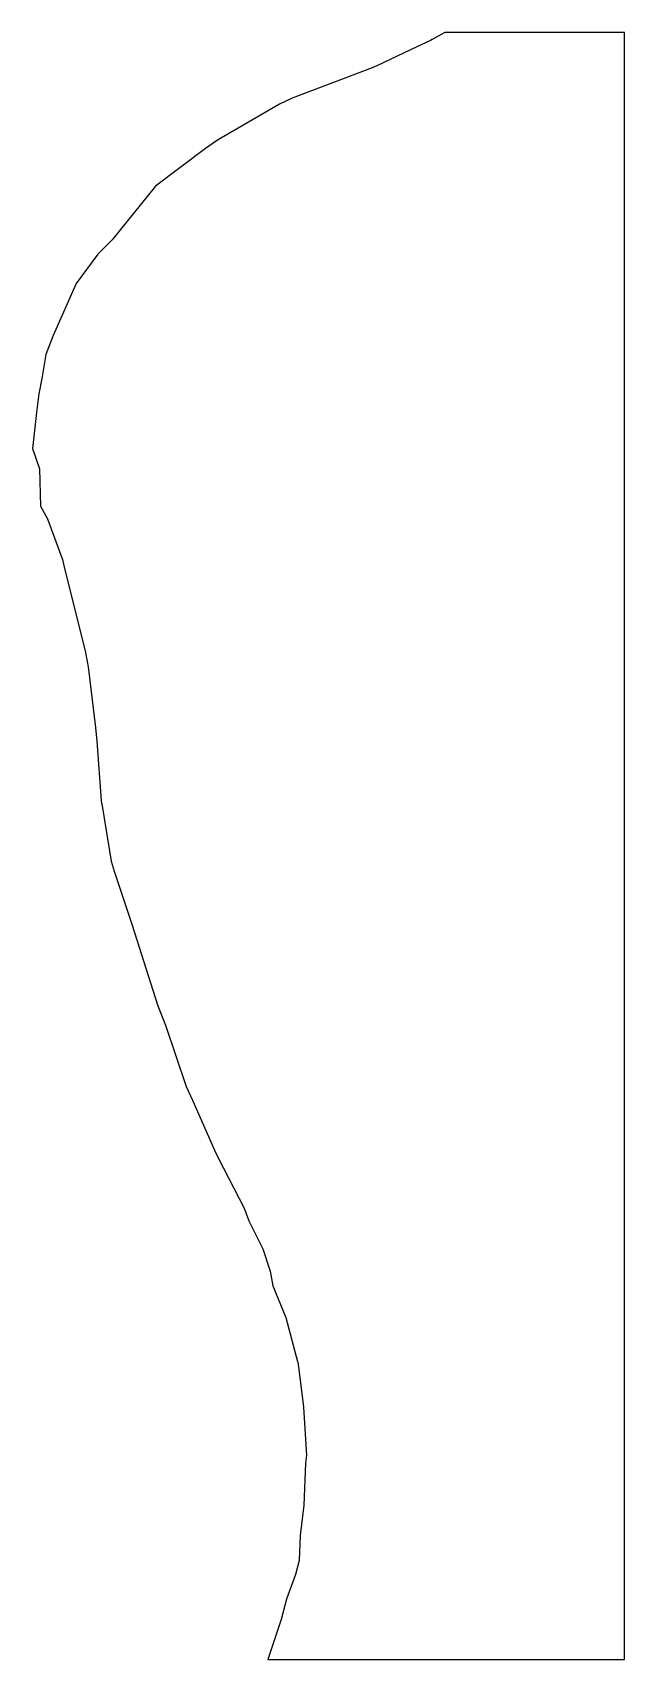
# Model space of a CAD drawing. Extents: x -140 to -20, y -101 to 230.
import ezdxf

# ---------------------------------------------------------------- set-up
doc = ezdxf.new("R2010")
doc.units = 0
doc.header["$MEASUREMENT"] = 0
doc.layers.add('VISIBLE', color=7, linetype='CONTINUOUS')

msp = doc.modelspace()

# ---------------------------------------------------------------- linework, layer by layer
at = {"layer": 'VISIBLE'}
for p, q in [((-56.51, 229.91), (-59.13, 228.48)), ((-20, 229.91), (-56.51, 229.91)), ((-20, -101.22), (-20, 229.91)), ((-62.24, 227), (-70.39, 223.12)), ((-59.43, 228.31), (-62.24, 227)), ((-59.13, 228.48), (-59.43, 228.31)), ((-71.33, 222.74), (-87.59, 216.53)), ((-70.39, 223.12), (-71.33, 222.74)), ((-90.16, 215.35), (-102.77, 208.01)), ((-87.59, 216.53), (-90.16, 215.35)), ((-105.19, 206.33), (-115.36, 198.67)), ((-102.77, 208.01), (-105.19, 206.33)), ((-115.36, 198.67), (-124.22, 187.71)), ((-124.22, 187.71), (-127.09, 184.83)), ((-127.09, 184.83), (-131.54, 178.83)), ((-131.54, 178.83), (-136.19, 168.28)), ((-136.19, 168.28), (-137.69, 164.37)), ((-137.69, 164.37), (-138.5, 159.47)), ((-138.5, 159.47), (-139.09, 156.4)), ((-139.09, 156.4), (-139.63, 152.55)), ((-139.63, 152.55), (-140.4, 145.23)), ((-140.4, 145.23), (-139, 141.11)), ((-139, 141.11), (-138.8, 133.51)), ((-138.8, 133.51), (-137.39, 130.92)), ((-137.39, 130.92), (-134.47, 123)), ((-134.47, 123), (-134.32, 122.65)), ((-134.32, 122.65), (-133.91, 120.83)), ((-133.91, 120.83), (-129.71, 104.06)), ((-129.71, 104.06), (-129.09, 100.83)), ((-129.09, 100.83), (-127.61, 88.44)), ((-127.61, 88.44), (-127.34, 85.66)), ((-127.34, 85.66), (-126.43, 73.64)), ((-126.43, 73.64), (-126.35, 73.03)), ((-126.35, 73.03), (-126.34, 72.93)), ((-126.34, 72.93), (-124.38, 61.27)), ((-124.38, 61.27), (-123.77, 59.21)), ((-123.77, 59.21), (-120.11, 48.23)), ((-120.11, 48.23), (-118.8, 43.94)), ((-118.8, 43.94), (-114.89, 31.81)), ((-114.89, 31.81), (-113.38, 27.86)), ((-113.38, 27.86), (-109.15, 15.38)), ((-109.15, 15.38), (-107.87, 12.64)), ((-107.87, 12.64), (-103.14, 1.86)), ((-103.14, 1.86), (-102.67, 0.95)), ((-102.67, 0.95), (-102.56, 0.73)), ((-102.56, 0.73), (-97.37, -9.35)), ((-97.37, -9.35), (-96.43, -11.97)), ((-96.43, -11.97), (-93.56, -17.62)), ((-93.56, -17.62), (-92.04, -22.19)), ((-92.04, -22.19), (-91.52, -25.19)), ((-91.52, -25.19), (-88.88, -31.62)), ((-88.88, -31.62), (-86.49, -40.59)), ((-86.49, -40.59), (-86.47, -40.67)), ((-86.47, -40.67), (-85.28, -49.82)), ((-85.28, -49.82), (-85.28, -49.86)), ((-85.28, -49.86), (-85.28, -49.91)), ((-85.28, -49.91), (-84.68, -59.63)), ((-84.85, -61.3), (-85.23, -69.82)), ((-84.68, -59.63), (-84.85, -61.3)), ((-85.23, -69.82), (-85.93, -75.96)), ((-85.93, -75.96), (-86.17, -81.1)), ((-86.17, -81.1), (-86.89, -83.92)), ((-86.89, -83.92), (-88.74, -88.93)), ((-88.74, -88.93), (-89.83, -93.07)), ((-90.37, -94.72), (-92.51, -101.22)), ((-89.83, -93.07), (-90.37, -94.72)), ((-92.51, -101.22), (-20, -101.22))]:
    msp.add_line(p, q, dxfattribs=at)

doc.saveas('drawing.dxf')
